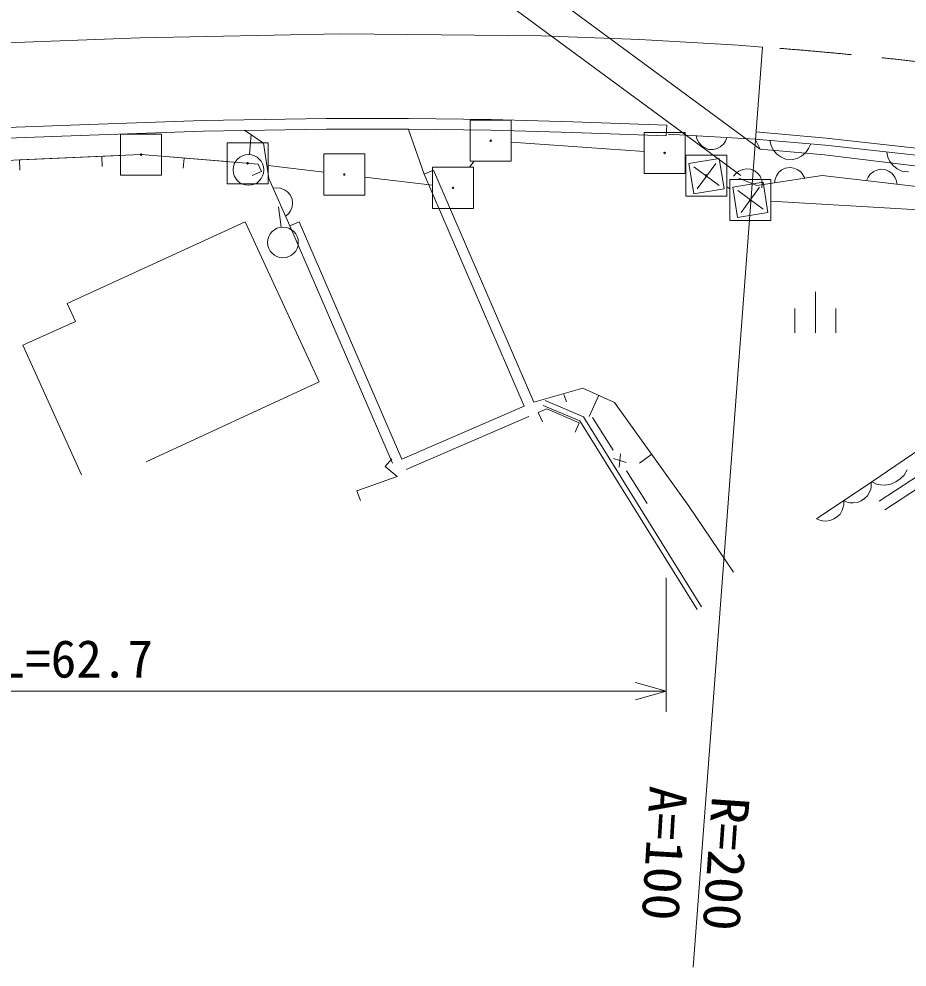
# Model space of a CAD drawing. Units: millimetres, scale not verified. Extents: x 40000 to 680000, y 20000 to 380000.
# Drawn here: x 492996 to 536336, y 244378 to 290616 of the extents above; entities that cross this region are included whole.
import ezdxf
from ezdxf.enums import TextEntityAlignment as Align

# ---------------------------------------------------------------- set-up
doc = ezdxf.new("R2010")
doc.units = ezdxf.units.MM
doc.header["$LTSCALE"] = 1000
doc.linetypes.add('CHAIN', pattern=[18.5, 12, -1.5, 3.5, -1.5])
for name, color, linetype, lineweight in [('M-BGD', 7, 'Continuous', 13), ('M-BMK', 2, 'CHAIN', 13), ('M-BMK-ROW', 30, 'Continuous', 13), ('M-STR-HTXT', 7, 'Continuous', 13)]:
    doc.layers.add(name, color=color, linetype=linetype, lineweight=lineweight)
doc.styles.add('ＭＳ ゴシック', font='')
doc.styles.get('ＭＳ ゴシック').set_extended_font_data('MS Gothic')

msp = doc.modelspace()

# ---------------------------------------------------------------- linework, layer by layer
at = {"layer": 'M-BGD'}
for p, q in [((529168, 284267), (505732, 301540)), ((528219, 282979), (504799, 300239)), ((507995, 285762), (505982, 285735)), ((512001, 285761), (507995, 285762)), ((516034, 285713), (512001, 285761)), ((495956, 285460), (489944, 285227)), ((501969, 285657), (495956, 285460)), ((505982, 285735), (501969, 285657)), ((520033, 285605), (516034, 285713)), ((524607, 285434), (520033, 285605)), ((524588, 284914), (524607, 285434)), ((495976, 284940), (489968, 284707)), ((501986, 285137), (495976, 284940)), ((505993, 285215), (501986, 285137)), ((504001, 285193), (504937, 284553)), ((504253, 284001), (504330, 284998)), ((508002, 285242), (505993, 285215)), ((512001, 285241), (508002, 285242)), ((516028, 285193), (512001, 285241)), ((512009, 285218), (512769, 283051)), ((520019, 285086), (516028, 285193)), ((524588, 284914), (520019, 285086)), ((524671, 285001), (528922, 284756)), ((526047, 284922), (526097, 284739)), ((527475, 284659), (527545, 284836)), ((528951, 285105), (532387, 284810)), ((504937, 284553), (505189, 282828)), ((526097, 284739), (526178, 284584)), ((526178, 284584), (526319, 284425)), ((526319, 284425), (526464, 284327)), ((527063, 284292), (527218, 284374)), ((527218, 284374), (527376, 284515)), ((527376, 284515), (527475, 284659)), ((528922, 284756), (532352, 284462)), ((528922, 284756), (532352, 284462)), ((529168, 284267), (528922, 284756)), ((529641, 284694), (529700, 284448)), ((529700, 284448), (529802, 284239)), ((531533, 284291), (531633, 284523)), ((532352, 284462), (540331, 283567)), ((532352, 284462), (540331, 283567)), ((532387, 284810), (540375, 283914)), ((498955, 284000), (493019, 283745)), ((497037, 283918), (497059, 283418)), ((504676, 283535), (498955, 284000)), ((526464, 284327), (526640, 284257)), ((526640, 284257), (526880, 284243)), ((526880, 284243), (527063, 284292)), ((532312, 283991), (529168, 284267)), ((529802, 284239), (529984, 284023)), ((529984, 284023), (530173, 283886)), ((530971, 283818), (531180, 283920)), ((531180, 283920), (531396, 284102)), ((531396, 284102), (531533, 284291)), ((539180, 283151), (532312, 283991)), ((535348, 284126), (535401, 283878)), ((493019, 283745), (493040, 283245)), ((501051, 283830), (501010, 283331)), ((504829, 283181), (504676, 283535)), ((525691, 283571), (527172, 283805)), ((525926, 282089), (525691, 283571)), ((526100, 282329), (526998, 283565)), ((527172, 283805), (527407, 282324)), ((530173, 283886), (530406, 283786)), ((530406, 283786), (530725, 283758)), ((530725, 283758), (530971, 283818)), ((535401, 283878), (535498, 283666)), ((535498, 283666), (535674, 283445)), ((535674, 283445), (535859, 283304)), ((504829, 283181), (504370, 282982)), ((512769, 283051), (513228, 283249)), ((512769, 283051), (517656, 271731)), ((513228, 283249), (518115, 271929)), ((525931, 283396), (527167, 282498)), ((527991, 283094), (527868, 282950)), ((528131, 283199), (527991, 283094)), ((528327, 283281), (528131, 283199)), ((528499, 283308), (528327, 283281)), ((528689, 283296), (528499, 283308)), ((528911, 283206), (528689, 283296)), ((529055, 283082), (528911, 283206)), ((532199, 282984), (529006, 282487)), ((529160, 282942), (529055, 283082)), ((530084, 283141), (529959, 282969)), ((530218, 283253), (530084, 283141)), ((530387, 283340), (530218, 283253)), ((530624, 283377), (530387, 283340)), ((530811, 283345), (530624, 283377)), ((530973, 283279), (530811, 283345)), ((531145, 283154), (530973, 283279)), ((531257, 283020), (531145, 283154)), ((531344, 282851), (531257, 283020)), ((538003, 282312), (532199, 282984)), ((534543, 283045), (534436, 282906)), ((534709, 283177), (534543, 283045)), ((534869, 283249), (534709, 283177)), ((535054, 283288), (534869, 283249)), ((535293, 283260), (535054, 283288)), ((535465, 283180), (535293, 283260)), ((535603, 283073), (535465, 283180)), ((535735, 282907), (535603, 283073)), ((535859, 283304), (536089, 283198)), ((536089, 283198), (536407, 283162)), ((506217, 280523), (505189, 282828)), ((527831, 282419), (529312, 282654)), ((529006, 282487), (528119, 282847)), ((529243, 282747), (529160, 282942)), ((529270, 282574), (529243, 282747)), ((529257, 282385), (529270, 282574)), ((529312, 282654), (529547, 281172)), ((529893, 282807), (529862, 282620)), ((529959, 282969), (529893, 282807)), ((534436, 282906), (534356, 282734)), ((535807, 282747), (535735, 282907)), ((535846, 282562), (535807, 282747)), ((505586, 282379), (505397, 282360)), ((505760, 282358), (505586, 282379)), ((505958, 282282), (505760, 282358)), ((506101, 282181), (505958, 282282)), ((506229, 282041), (506101, 282181)), ((527407, 282324), (525926, 282089)), ((528065, 280938), (527831, 282419)), ((528071, 282245), (529307, 281347)), ((528240, 281178), (529138, 282414)), ((506327, 281822), (506229, 282041)), ((506324, 281460), (506345, 281633)), ((506345, 281633), (506327, 281822)), ((505785, 280461), (505659, 281453)), ((506148, 281118), (506248, 281262)), ((506248, 281262), (506324, 281460)), ((529547, 281172), (528065, 280938)), ((495353, 276737), (504029, 280723)), ((504029, 280723), (507643, 272925)), ((506008, 280990), (506148, 281118)), ((506217, 280523), (506675, 280721)), ((511678, 269155), (506675, 280721)), ((511219, 268956), (506217, 280523)), ((531862, 277302), (531862, 275302)), ((495748, 275862), (495353, 276737)), ((530862, 276502), (530862, 275302)), ((532862, 276502), (532862, 275302)), ((493190, 274709), (495748, 275862)), ((496042, 268383), (493190, 274709)), ((499205, 269015), (507643, 272925)), ((520506, 272609), (518115, 271929)), ((522067, 271915), (520506, 272609)), ((520539, 271211), (518680, 272000)), ((519593, 272304), (519712, 271946)), ((521287, 272262), (520829, 271233)), ((525693, 266853), (522067, 271915)), ((517656, 271731), (511678, 269155)), ((518753, 271604), (518336, 271417)), ((518336, 271417), (518541, 270961)), ((520368, 271011), (518582, 271769)), ((520336, 270923), (518753, 271604)), ((534615, 268035), (540119, 271798)), ((517874, 271226), (511895, 268650)), ((526090, 261809), (520368, 271011)), ((526302, 261941), (520539, 271211)), ((520980, 271179), (521996, 269588)), ((520336, 270923), (520138, 270464)), ((540468, 270717), (534974, 267092)), ((540744, 270300), (535249, 266674)), ((510869, 268783), (511185, 269171)), ((522623, 268979), (522016, 269185)), ((522353, 269400), (522286, 268764)), ((523880, 269384), (523279, 268953)), ((510869, 268783), (511458, 268304)), ((511458, 268304), (509491, 267598)), ((522642, 268576), (523659, 266985)), ((535787, 268037), (536005, 268186)), ((536005, 268186), (536198, 268371)), ((536198, 268371), (536341, 268629)), ((531910, 266245), (534615, 268035)), ((534560, 267691), (534587, 267824)), ((534587, 267824), (534578, 268011)), ((534615, 268035), (534848, 267928)), ((534848, 267928), (535032, 267894)), ((535032, 267894), (535252, 267884)), ((535252, 267884), (535544, 267924)), ((535544, 267924), (535787, 268037)), ((509491, 267598), (509660, 267127)), ((534256, 267222), (534399, 267355)), ((534399, 267355), (534506, 267541)), ((534506, 267541), (534560, 267691)), ((527874, 263635), (525693, 266853)), ((533171, 266658), (533225, 266809)), ((533225, 266809), (533252, 266942)), ((533252, 266942), (533244, 267128)), ((533244, 267128), (533412, 267048)), ((533412, 267048), (533545, 267021)), ((533545, 267021), (533705, 267011)), ((533705, 267011), (533918, 267037)), ((533918, 267037), (534096, 267116)), ((534096, 267116), (534256, 267222)), ((532762, 266233), (532922, 266339)), ((532922, 266339), (533064, 266472)), ((533064, 266472), (533171, 266658)), ((531910, 266245), (532078, 266165)), ((532078, 266165), (532211, 266138)), ((532211, 266138), (532371, 266128)), ((532371, 266128), (532584, 266154)), ((532584, 266154), (532762, 266233)), ((524588, 256830), (524588, 263364)), ((523088, 258250), (524588, 257830)), ((524588, 257830), (523088, 257410))]:
    msp.add_line(p, q, dxfattribs=at)
for centre in [(504195, 283253), (505879, 279717)]:
    msp.add_circle(centre, 750, dxfattribs=at)
at = {"layer": 'M-BMK'}
msp.add_lwpolyline([(479319, 288851), (489108, 289322), (498900, 289698), (508698, 289886), (518497, 289792), (523294, 289614), (528086, 289335), (529283, 289248)], dxfattribs=at)
msp.add_arc((514218, 89817), 200000, 80.56658, 85.68056, dxfattribs=at)
at = {"layer": 'M-BMK-ROW'}
for p, q in [((515019, 283680), (515019, 285680)), ((515019, 285680), (517019, 285680)), ((517019, 285680), (517019, 283680)), ((497955, 283000), (497955, 285000)), ((497955, 285000), (499955, 285000)), ((499955, 285000), (499955, 283000)), ((523507, 283080), (523507, 285080)), ((523507, 285080), (525507, 285080)), ((525507, 285080), (525507, 283080)), ((503157, 282580), (503157, 284580)), ((503157, 284580), (505157, 284580)), ((505157, 284580), (505157, 282580)), ((517019, 284609), (523507, 284151)), ((486965, 283474), (497955, 283956)), ((499955, 283920), (503157, 283662)), ((507875, 282030), (507875, 284030)), ((507875, 284030), (509875, 284030)), ((509875, 284030), (509875, 282030)), ((525533, 281980), (525533, 283980)), ((525533, 283980), (527533, 283980)), ((527533, 283980), (527533, 281980)), ((505157, 283463), (507875, 283147)), ((514978, 283380), (515218, 283680)), ((517019, 283680), (515019, 283680)), ((525507, 283537), (525533, 283523)), ((499955, 283000), (497955, 283000)), ((513177, 281380), (513177, 283380)), ((513177, 283380), (515177, 283380)), ((515177, 283380), (515177, 281380)), ((525507, 283080), (523507, 283080)), ((505157, 282580), (503157, 282580)), ((509875, 282907), (513177, 282503)), ((527691, 280780), (527691, 282780)), ((527691, 282780), (529691, 282780)), ((529691, 282780), (529691, 280780)), ((527533, 282424), (527691, 282336)), ((509875, 282030), (507875, 282030)), ((527533, 281980), (525533, 281980)), ((529691, 281723), (536888, 281312)), ((515177, 281380), (513177, 281380)), ((529691, 280780), (527691, 280780))]:
    msp.add_line(p, q, dxfattribs=at)
for centre in [(516019, 284680), (498955, 284000), (524507, 284080), (504157, 283580), (508875, 283030), (526533, 282980), (514177, 282380), (528691, 281780)]:
    msp.add_circle(centre, 40, dxfattribs=at)
at = {"layer": 'M-STR-HTXT'}
for p, q in [((529281, 289248), (525892, 244378)), ((461966, 257830), (524588, 257830))]:
    msp.add_line(p, q, dxfattribs=at)

# ---------------------------------------------------------------- texts
at = {"layer": 'M-STR-HTXT', "style": 'ＭＳ ゴシック'}
msp.add_text('側溝 L=62.7', height=1833, dxfattribs=at).set_placement((485806, 257945), align=Align.BOTTOM_LEFT)
at = {"layer": 'M-STR-HTXT', "style": 'ＭＳ ゴシック', "width": 1.05}
for s, rotation, p in [('A=100', 266.6, (523236, 253271)), ('R=200', 266, (526275, 252785))]:
    msp.add_text(s, height=1833, rotation=rotation, dxfattribs=at).set_placement(p, align=Align.BOTTOM_LEFT)

doc.saveas('drawing.dxf')
